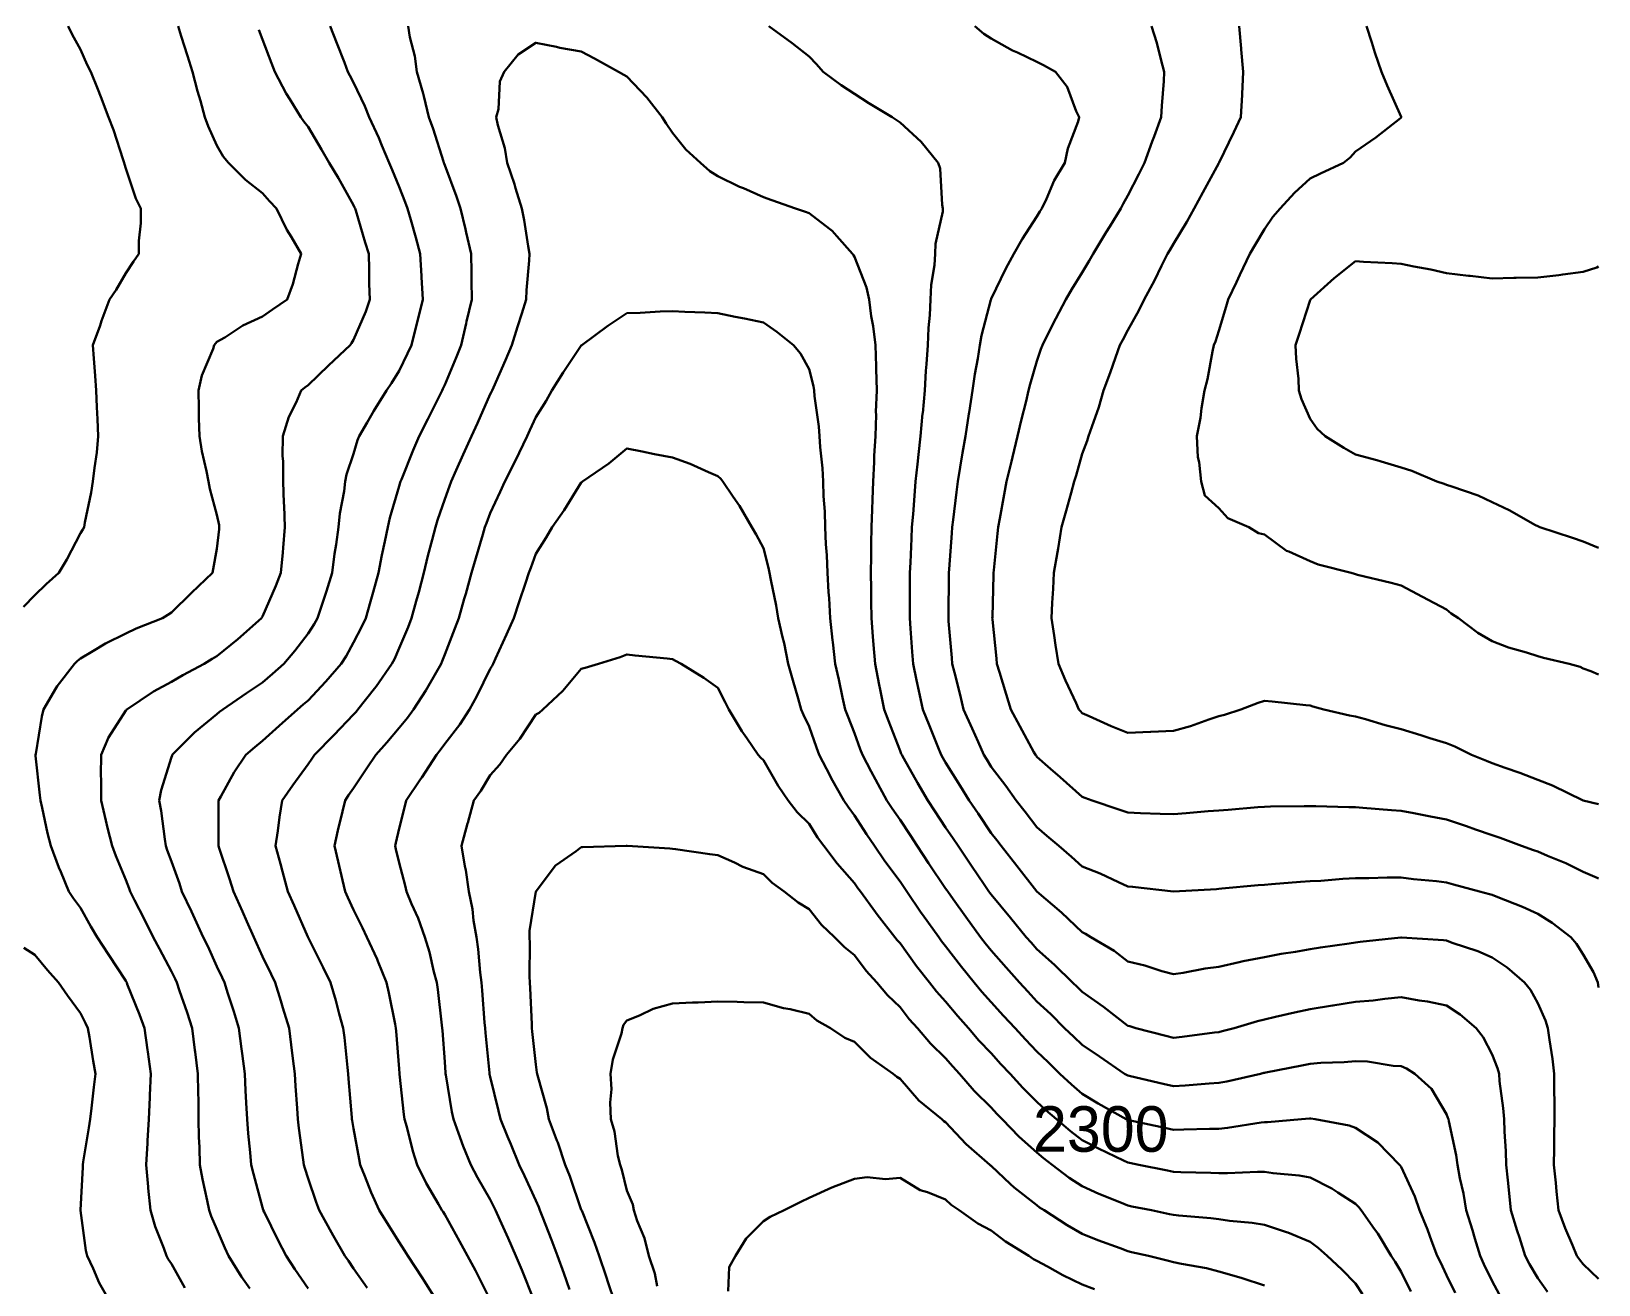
# Model space of a CAD drawing. Header units: inches. Extents: x 29277 to 43569, y 11651 to 22756.
# Drawn here: x 40128 to 43569, y 16287 to 19039 of the extents above; entities that cross this region are included whole.
import ezdxf

# ---------------------------------------------------------------- set-up
doc = ezdxf.new("R2010")
doc.units = ezdxf.units.IN
doc.header["$MEASUREMENT"] = 0
doc.layers.add('test_100m', color=124, linetype='Continuous', lineweight=30, true_color=0x00b06f)
doc.layers.add('test_20m', color=244, linetype='Continuous', lineweight=30, true_color=0xa80019)

msp = doc.modelspace()

# ---------------------------------------------------------------- linework, layer by layer
at = {"layer": 'test_100m'}
for points, elevation in [([(40607.1, 16278), (40589.3, 16304), (40560.5, 16349.9), (40552.5, 16367.1), (40535.2, 16408.5), (40522.6, 16437.2), (40517.9, 16449.9), (40513.8, 16471.3), (40503.4, 16518.1), (40497.9, 16549.9), (40496.9, 16588.3), (40495.6, 16610.2), (40494.6, 16649.9), (40494.3, 16690.9), (40493.8, 16708.4), (40493.5, 16749.9), (40487.2, 16797.9), (40486.8, 16801.4), (40480.5, 16849.9), (40469.5, 16884.2), (40453.1, 16932), (40447.2, 16949.9), (40443.4, 16958.1), (40435.2, 16974.5), (40409.3, 17024), (40395.2, 17049.9), (40375.2, 17089.8), (40354.4, 17130.8), (40344.7, 17149.9), (40342.2, 17156.8), (40335.2, 17175.4), (40313.4, 17228), (40304.9, 17249.9), (40295.2, 17289.9), (40291.4, 17306.1), (40280.7, 17349.9), (40280.9, 17395.6), (40280.3, 17404.8), (40280.6, 17449.9), (40297, 17488.2), (40335.2, 17547.5), (40336.2, 17548.9), (40337.2, 17549.9), (40395.7, 17589.4), (40435.2, 17610.2), (40459.9, 17625.3), (40506.9, 17649.9), (40524.7, 17660.5), (40535.2, 17666.4), (40581, 17704.1), (40633, 17749.9), (40633.9, 17751.3), (40635.2, 17753.7), (40664.2, 17820.9), (40675.8, 17849.9), (40679.7, 17894.3), (40680.4, 17904.8), (40684.5, 17949.9), (40682.7, 17997.4), (40682.2, 18003), (40680.2, 18049.9), (40680.4, 18095.1), (40679.4, 18105.8), (40679.7, 18149.9), (40692.7, 18192.4), (40709.2, 18223.9), (40720.4, 18249.9), (40728.1, 18257), (40735.2, 18262.1), (40780.4, 18304.8), (40827.5, 18349.9), (40830.9, 18354.2), (40835.2, 18361.1), (40861.9, 18423.3), (40871.1, 18449.9), (40869.7, 18484.4), (40869.6, 18515.6), (40868.3, 18549.9), (40860.7, 18575.4), (40839.9, 18645.2), (40838.5, 18649.9), (40837.5, 18652.2), (40835.2, 18657.3), (40801.7, 18716.4), (40781.7, 18749.9), (40764.6, 18779.3), (40735.2, 18829.2), (40725.9, 18840.6), (40719.4, 18849.9), (40695.4, 18889.8), (40687.5, 18902.2), (40662.5, 18949.9), (40654.6, 18969.2), (40635.2, 19021), (40627, 19041.7)], 2400), ([(42587.2, 19049.9), (42599.2, 19013.8), (42607.4, 18977.7), (42615.3, 18949.9), (42614.3, 18929), (42609.7, 18875.4), (42608.6, 18849.9), (42592.9, 18807.5), (42588.6, 18796.5), (42572.1, 18749.9), (42559.7, 18725.4), (42535.2, 18678.5), (42525.1, 18660.1), (42519.8, 18649.9), (42495.5, 18610.2), (42487.7, 18597.4), (42458.8, 18549.9), (42450.4, 18534.7), (42435.2, 18509.3), (42412.5, 18472.6), (42399, 18449.9), (42376.9, 18408.2), (42360.3, 18374.9), (42347.5, 18349.9), (42344.4, 18340.8), (42335.2, 18314.2), (42320.9, 18264.3), (42317.3, 18249.9), (42311.7, 18226.3), (42301, 18184.2), (42293, 18149.9), (42281.7, 18103.4), (42279.5, 18094.1), (42268.8, 18049.9), (42263.5, 18021.6), (42254.2, 17968.9), (42250.8, 17949.9), (42249.2, 17935.9), (42240.7, 17855.4), (42240.1, 17849.9), (42240, 17845.1), (42237.7, 17752.3), (42237.6, 17749.9), (42237.9, 17747.3), (42246.8, 17661.4), (42247.9, 17649.9), (42253.4, 17631.7), (42268.4, 17583), (42278.1, 17549.9), (42298.3, 17513), (42329, 17456.1), (42332.4, 17449.9), (42333.6, 17448.3), (42335.2, 17446), (42365.7, 17419.4), (42386.6, 17401.3), (42435.2, 17357.6), (42441, 17355.6), (42457.2, 17349.9), (42515.7, 17330.3), (42535.2, 17323.1), (42563.3, 17321.9), (42606.2, 17320.8), (42635.2, 17319.5), (42663.5, 17321.6), (42711.4, 17326.1), (42735.2, 17327.9), (42755.6, 17329.5), (42820.3, 17335), (42835.2, 17336.2), (42848.6, 17336.5), (42922.3, 17337), (42935.2, 17337.3), (42947.9, 17337.2), (43020.3, 17335), (43035.2, 17334.9), (43051.2, 17333.9), (43113.8, 17328.5), (43135.2, 17327.2), (43163.1, 17322), (43199.9, 17314.6), (43235.2, 17308.2), (43278.5, 17293.1), (43298.8, 17286.3), (43335.2, 17273.9), (43352.9, 17267.6), (43399.9, 17249.9), (43426.3, 17241), (43435.2, 17237.8), (43456.8, 17228.3), (43497.1, 17211.8), (43535.2, 17193.2), (43565.7, 17180.3), (43569, 17178.4)], 2400), ([(41230, 16255.1), (41204.3, 16318.9), (41191.6, 16349.9), (41174.4, 16389), (41156.3, 16428.9), (41146.8, 16449.9), (41143.2, 16457.8), (41135.2, 16473.8), (41107.4, 16522.1), (41092.5, 16549.9), (41075.9, 16590.5), (41065.9, 16619.2), (41054.4, 16649.9), (41051.1, 16665.8), (41037.5, 16747.6), (41037.1, 16749.9), (41036.9, 16751.6), (41035.2, 16776.1), (41030.2, 16844.8), (41029.8, 16849.9), (41028.9, 16856.2), (41020, 16934.7), (41017.8, 16949.9), (41011.3, 16973.8), (41001.9, 17016.5), (40991.6, 17049.9), (40976.7, 17091.4), (40962.6, 17122.5), (40951.3, 17149.9), (40948.1, 17162.8), (40935.2, 17213.2), (40928, 17242.7), (40926.3, 17249.9), (40928, 17257.1), (40935.2, 17288), (40947.5, 17337.6), (40950.4, 17349.9), (40982.1, 17396.8), (40984.7, 17400.5), (41016.9, 17449.9), (41025.1, 17460), (41035.2, 17474), (41068.2, 17517), (41089.4, 17549.9), (41106, 17579.2), (41135.2, 17639.1), (41139.5, 17645.7), (41141.7, 17649.9), (41147, 17661.7), (41171.2, 17713.9), (41186.8, 17749.9), (41199.1, 17786), (41212.7, 17827.3), (41220.2, 17849.9), (41224.3, 17860.9), (41235.2, 17891.2), (41258.3, 17926.9), (41270.9, 17949.9), (41297.7, 17987.4), (41335.2, 18048.3), (41336.3, 18048.8), (41337.7, 18049.9), (41395.6, 18089.5), (41435.2, 18122.9), (41468.7, 18116.4), (41495.7, 18110.3), (41535.2, 18103.2), (41574.4, 18089.1), (41614.3, 18070.9), (41635.2, 18062.2), (41641.4, 18056.1), (41646.3, 18049.9), (41668.9, 18016.3), (41682.3, 17996.9), (41709.7, 17949.9), (41719.1, 17933.7), (41735.2, 17904), (41746.4, 17861), (41748.3, 17849.9), (41751.1, 17834), (41763.4, 17778), (41767.8, 17749.9), (41777, 17708.1), (41780.3, 17695), (41789.5, 17649.9), (41799.6, 17614.3), (41811.5, 17573.6), (41818.3, 17549.9), (41823.2, 17537.8), (41835.2, 17512.4), (41851.3, 17466), (41857.5, 17449.9), (41881.4, 17403.8), (41883.9, 17398.6), (41911.5, 17349.9), (41920.9, 17335.6), (41935.2, 17317), (41961.3, 17276), (41979.2, 17249.9), (42002, 17216.6), (42035.2, 17171.7), (42043.9, 17158.6), (42049.8, 17149.9), (42081.7, 17103.4), (42084.6, 17099.2), (42119.9, 17049.9), (42126.3, 17041), (42135.2, 17029.9), (42169.9, 16984.6), (42197.8, 16949.9), (42214.8, 16929.5), (42235.2, 16906.8), (42262.5, 16877.2), (42287.7, 16849.9), (42310.3, 16824.9), (42335.2, 16798.5), (42360.1, 16774.8), (42386.2, 16749.9), (42411.6, 16726.3), (42435.2, 16705.9), (42470, 16684.7), (42531.9, 16649.9), (42534.1, 16648.7), (42535.2, 16648.1), (42537.5, 16647.7), (42616.1, 16630.8), (42635.2, 16626.8), (42658.1, 16627), (42714.2, 16628.9), (42735.2, 16629.1), (42754.2, 16630.9), (42827.9, 16642.6), (42835.2, 16643.4), (42841.8, 16643.4), (42916.4, 16649.9), (42933.8, 16651.4), (42935.2, 16651.6), (42936.8, 16651.5), (42946.2, 16649.9), (43021.4, 16636.1), (43035.2, 16631.3), (43084, 16598.7), (43131.7, 16549.9), (43133.4, 16548.1), (43135.2, 16545.4), (43165.7, 16480.3), (43175.8, 16449.9), (43193.3, 16408), (43202.1, 16383), (43214.7, 16349.9), (43221.5, 16336.2), (43235.2, 16307.7), (43253.6, 16268.3)], 2300)]:
    msp.add_lwpolyline(points, dxfattribs=dict(at, elevation=elevation))
at = {"layer": 'test_20m'}
for points, elevation in [([(40110.1, 17775.1), (40135.2, 17800.3), (40160.1, 17825.1), (40188.1, 17849.9), (40205.8, 17879.3), (40235.2, 17936.5), (40240.6, 17944.6), (40243.7, 17949.9), (40245.4, 17960), (40259.1, 18026), (40262.6, 18049.9), (40266, 18080.6), (40271.1, 18114), (40274.6, 18149.9), (40272.7, 18187.3), (40271.6, 18213.6), (40269.7, 18249.9), (40267.8, 18282.4), (40264.6, 18320.5), (40262.8, 18349.9), (40278.4, 18393.1), (40282, 18403.2), (40299.5, 18449.9), (40314.1, 18471.1), (40335.2, 18507.4), (40351.6, 18533.5), (40363.3, 18549.9), (40363.8, 18578.5), (40367.7, 18617.5), (40368.2, 18649.9), (40357.2, 18671.9), (40335.2, 18737.5), (40332.1, 18746.8), (40331.1, 18749.9), (40328.9, 18756.3), (40307.7, 18822.3), (40296.8, 18849.9), (40280.4, 18895.1), (40273.4, 18911.8), (40258.3, 18949.9), (40250.5, 18965.2), (40235.2, 18998.8), (40217.2, 19031.8), (40208.3, 19049.9)], 2440), ([(40464.7, 16279.3), (40435.2, 16332.3), (40428.2, 16342.9), (40424.3, 16349.9), (40418.5, 16366.6), (40399.7, 16414.4), (40388.9, 16449.9), (40384.1, 16498.8), (40384.1, 16501.1), (40379.8, 16549.9), (40382.5, 16597.2), (40383, 16602.1), (40385.5, 16649.9), (40387.7, 16697.5), (40387.8, 16702.5), (40389.9, 16749.9), (40383.3, 16798), (40382.8, 16802.4), (40376.4, 16849.9), (40365.1, 16879.8), (40338.3, 16946.8), (40337.1, 16949.9), (40336.5, 16951.1), (40335.2, 16953.4), (40296.8, 17011.4), (40271.9, 17049.9), (40258.4, 17073), (40235.2, 17113.9), (40220.1, 17134.7), (40210.3, 17149.9), (40192.3, 17192.8), (40187.9, 17202.6), (40170.2, 17249.9), (40163.2, 17277.8), (40151.2, 17333.9), (40147.4, 17349.9), (40146.5, 17361.1), (40137, 17448.1), (40136.9, 17449.9), (40137.3, 17452), (40150.6, 17534.5), (40154.5, 17549.9), (40182.2, 17596.8), (40184.3, 17600.8), (40222.4, 17649.9), (40228.9, 17656.3), (40235.2, 17661.5), (40262.8, 17677.4), (40290.7, 17694.4), (40335.2, 17716.6), (40357.8, 17727.4), (40415.6, 17749.9), (40427.5, 17757.6), (40435.2, 17762.8), (40479.2, 17806), (40525.3, 17849.9), (40527.2, 17857.9), (40535.2, 17902.3), (40539.9, 17945.3), (40540.3, 17949.9), (40539.7, 17954.3), (40535.2, 17977.4), (40519.7, 18034.3), (40516.8, 18049.9), (40512.5, 18072.6), (40502.3, 18116.9), (40496.7, 18149.9), (40495.7, 18189.5), (40495.6, 18210.3), (40494.5, 18249.9), (40502.3, 18282.9), (40526.5, 18341.2), (40529.3, 18349.9), (40531.7, 18353.4), (40535.2, 18356.7), (40552.2, 18366.8), (40592.2, 18392.9), (40635.2, 18412.9), (40656.9, 18428.2), (40689.5, 18449.9), (40701.7, 18483.4), (40713.3, 18528), (40720.2, 18549.9), (40698.6, 18586.5), (40688.3, 18602.9), (40665.9, 18649.9), (40650.9, 18665.6), (40635.2, 18683.7), (40598.2, 18712.9), (40560.3, 18749.9), (40549, 18763.6), (40535.2, 18788.2), (40516, 18830.7), (40508.9, 18849.9), (40498.9, 18886.3), (40492.5, 18907.1), (40481.6, 18949.9), (40470.3, 18984.9), (40456.9, 19028.3), (40450, 19049.9)], 2420), ([(40607.1, 16278), (40589.3, 16304), (40560.5, 16349.9), (40552.5, 16367.1), (40535.2, 16408.5), (40522.6, 16437.2), (40517.9, 16449.9), (40513.8, 16471.3), (40503.4, 16518.1), (40497.9, 16549.9), (40496.9, 16588.3), (40495.6, 16610.2), (40494.6, 16649.9), (40494.3, 16690.9), (40493.8, 16708.4), (40493.5, 16749.9), (40487.2, 16797.9), (40486.8, 16801.4), (40480.5, 16849.9), (40469.5, 16884.2), (40453.1, 16932), (40447.2, 16949.9), (40443.4, 16958.1), (40435.2, 16974.5), (40409.3, 17024), (40395.2, 17049.9), (40375.2, 17089.8), (40354.4, 17130.8), (40344.7, 17149.9), (40342.2, 17156.8), (40335.2, 17175.4), (40313.4, 17228), (40304.9, 17249.9), (40295.2, 17289.9), (40291.4, 17306.1), (40280.7, 17349.9), (40280.9, 17395.6), (40280.3, 17404.8), (40280.6, 17449.9), (40297, 17488.2), (40335.2, 17547.5), (40336.2, 17548.9), (40337.2, 17549.9), (40395.7, 17589.4), (40435.2, 17610.2), (40459.9, 17625.3), (40506.9, 17649.9), (40524.7, 17660.5), (40535.2, 17666.4), (40581, 17704.1), (40633, 17749.9), (40633.9, 17751.3), (40635.2, 17753.7), (40664.2, 17820.9), (40675.8, 17849.9), (40679.7, 17894.3), (40680.4, 17904.8), (40684.5, 17949.9), (40682.7, 17997.4), (40682.2, 18003), (40680.2, 18049.9), (40680.4, 18095.1), (40679.4, 18105.8), (40679.7, 18149.9), (40692.7, 18192.4), (40709.2, 18223.9), (40720.4, 18249.9), (40728.1, 18257), (40735.2, 18262.1), (40780.4, 18304.8), (40827.5, 18349.9), (40830.9, 18354.2), (40835.2, 18361.1), (40861.9, 18423.3), (40871.1, 18449.9), (40869.7, 18484.4), (40869.6, 18515.6), (40868.3, 18549.9), (40860.7, 18575.4), (40839.9, 18645.2), (40838.5, 18649.9), (40837.5, 18652.2), (40835.2, 18657.3), (40801.7, 18716.4), (40781.7, 18749.9), (40764.6, 18779.3), (40735.2, 18829.2), (40725.9, 18840.6), (40719.4, 18849.9), (40695.4, 18889.8), (40687.5, 18902.2), (40662.5, 18949.9), (40654.6, 18969.2), (40635.2, 19021), (40627, 19041.7)], 2400), ([(40735.2, 16278), (40706.3, 16320.9), (40687, 16349.9), (40669.3, 16383.9), (40638.7, 16446.5), (40637, 16449.9), (40636.6, 16451.2), (40635.2, 16455.9), (40615.1, 16529.8), (40610.3, 16549.9), (40608, 16577.1), (40603.7, 16618.4), (40601.2, 16649.9), (40599.6, 16685.5), (40598.1, 16712.8), (40596.6, 16749.9), (40590.6, 16794.5), (40589.4, 16804.1), (40583.3, 16849.9), (40572, 16886.7), (40559.2, 16926), (40551.6, 16949.9), (40546.5, 16961.2), (40535.2, 16984.9), (40514.9, 17029.6), (40505, 17049.9), (40483.1, 17097.8), (40479.1, 17106), (40458.4, 17149.9), (40452.6, 17167.3), (40435.2, 17215.8), (40426.2, 17240.8), (40422.8, 17249.9), (40420.4, 17264.8), (40412.7, 17327.3), (40408.6, 17349.9), (40412.6, 17372.6), (40435.2, 17444.8), (40436.5, 17448.7), (40437.1, 17449.9), (40485.9, 17499.3), (40535.2, 17539.5), (40540.8, 17544.3), (40548, 17549.9), (40600, 17585.2), (40635.2, 17609), (40657.4, 17627.7), (40681.9, 17649.9), (40706.5, 17678.6), (40735.2, 17716.4), (40748.4, 17736.7), (40756, 17749.9), (40765.9, 17780.6), (40775.5, 17809.6), (40788.2, 17849.9), (40793.5, 17891.6), (40797, 17911.6), (40802.3, 17949.9), (40805.2, 17980), (40814.2, 18028.8), (40816.5, 18049.9), (40819.7, 18065.5), (40835.2, 18111.2), (40844.1, 18141), (40847.8, 18149.9), (40865.1, 18179.7), (40879.6, 18205.5), (40907.3, 18249.9), (40918.7, 18266.4), (40935.2, 18292.9), (40953.9, 18331.3), (40962.3, 18349.9), (40971.1, 18385.8), (40976.8, 18408.3), (40986.9, 18449.9), (40984.1, 18498.8), (40984, 18501.2), (40981.2, 18549.9), (40971.6, 18586.2), (40960.6, 18624.6), (40953.6, 18649.9), (40948.7, 18663.4), (40935.2, 18697.1), (40920, 18734.7), (40913.3, 18749.9), (40897.2, 18788), (40890.3, 18805), (40869.7, 18849.9), (40860, 18874.7), (40835.2, 18926.4), (40827.2, 18941.8), (40822.9, 18949.9), (40815, 18970.1), (40798.5, 19013.1), (40783.9, 19049.9)], 2380), ([(40865.2, 16279.9), (40835.2, 16321.8), (40823.9, 16338.6), (40816.1, 16349.9), (40790.4, 16394.8), (40786.6, 16401.3), (40759.3, 16449.9), (40752.9, 16467.6), (40735.2, 16520), (40728, 16542.7), (40725.9, 16549.9), (40724.6, 16560.5), (40715.2, 16629.9), (40712.8, 16649.9), (40711.3, 16673.9), (40708, 16722.7), (40706.3, 16749.9), (40702, 16783.2), (40698.4, 16813), (40693.5, 16849.9), (40680.1, 16894.7), (40675.1, 16910), (40662.7, 16949.9), (40653.9, 16968.6), (40635.2, 17007.3), (40622.1, 17036.8), (40616, 17049.9), (40600.9, 17084.3), (40591.5, 17106.2), (40571.4, 17149.9), (40563, 17177.7), (40540, 17245.1), (40538.5, 17249.9), (40538.7, 17253.3), (40538.5, 17346.6), (40538.7, 17349.9), (40543.5, 17358.2), (40573, 17412.2), (40598.3, 17449.9), (40618.1, 17467), (40635.2, 17480.5), (40671.8, 17513.4), (40712.4, 17549.9), (40724.8, 17560.3), (40735.2, 17569.7), (40774.4, 17610.8), (40808.1, 17649.9), (40818.6, 17666.6), (40835.2, 17696.4), (40853.5, 17731.6), (40861.9, 17749.9), (40872.3, 17786.9), (40878, 17807.1), (40889.8, 17849.9), (40897, 17888.2), (40903.9, 17918.6), (40910.2, 17949.9), (40914.7, 17970.4), (40935.2, 18039.8), (40937.5, 18047.7), (40938.2, 18049.9), (40940.3, 18054.9), (40966, 18119.1), (40979.5, 18149.9), (40998.2, 18186.9), (41023.8, 18238.5), (41029.5, 18249.9), (41031.4, 18253.8), (41035.2, 18262.6), (41060.9, 18324.2), (41071.2, 18349.9), (41082.3, 18397), (41083.4, 18401.7), (41095, 18449.9), (41094.2, 18490.9), (41094.4, 18509.1), (41093.5, 18549.9), (41082.6, 18597.3), (41080.7, 18604.4), (41069.6, 18649.9), (41061.1, 18675.8), (41035.2, 18744.8), (41033.9, 18748.6), (41033.4, 18749.9), (41032.5, 18752.7), (41010, 18824.6), (41000.6, 18849.9), (40989.1, 18896.1), (40987.9, 18902.5), (40973.8, 18949.9), (40969.7, 18984.3), (40958.9, 19026.3), (40955.2, 19049.9)], 2360), ([(41747.1, 19049.9), (41798.1, 19012.8), (41835.2, 18983.7), (41851.9, 18966.6), (41866.1, 18949.9), (41905.7, 18920.4), (41935.2, 18901.5), (41966.4, 18881), (42017.8, 18849.9), (42028.6, 18843.3), (42035.2, 18838.7), (42081.1, 18795.8), (42119.1, 18749.9), (42122.8, 18737.5), (42127.4, 18657.7), (42129, 18649.9), (42128.7, 18643.3), (42112.9, 18572.2), (42112.1, 18549.9), (42110.9, 18525.6), (42103.2, 18481.9), (42102.1, 18449.9), (42100.6, 18415.3), (42097.5, 18387.6), (42096.1, 18349.9), (42093.5, 18308.2), (42092, 18293.1), (42089.5, 18249.9), (42084.8, 18200.3), (42084.7, 18199.4), (42080.3, 18149.9), (42075.5, 18109.6), (42073.6, 18088.3), (42069.3, 18049.9), (42066.5, 18018.6), (42063.8, 17978.4), (42061.3, 17949.9), (42060, 17925.1), (42057.9, 17872.6), (42056.8, 17849.9), (42056.6, 17828.5), (42056.5, 17771.2), (42056.4, 17749.9), (42058.1, 17727.1), (42061.7, 17676.3), (42063.6, 17649.9), (42071.4, 17613.7), (42076.2, 17590.9), (42085.2, 17549.9), (42099.4, 17514), (42118.9, 17466.3), (42125.5, 17449.9), (42129, 17443.7), (42135.2, 17433), (42167.3, 17382), (42187, 17349.9), (42206.6, 17321.2), (42235.2, 17277.9), (42247.6, 17262.3), (42257.1, 17249.9), (42291.7, 17206.4), (42335.1, 17150), (42335.2, 17149.9), (42335.5, 17149.7), (42389.3, 17103.9), (42435.2, 17060.7), (42442.4, 17057.1), (42453.9, 17049.9), (42504.9, 17019.5), (42535.2, 16996), (42572.4, 16987.1), (42609.8, 16975.3), (42635.2, 16968.4), (42657, 16971.6), (42704.7, 16980.5), (42735.2, 16984.6), (42779.8, 16994.4), (42788.4, 16996.7), (42835.2, 17006), (42872, 17013.1), (42903, 17017.6), (42935.2, 17023.4), (42958, 17027.2), (43021.3, 17036), (43035.2, 17038.2), (43045.7, 17039.5), (43134.3, 17049), (43135.2, 17049.1), (43136.1, 17049), (43228.2, 17042.8), (43235.2, 17042.2), (43247.7, 17037.5), (43304, 17018.6), (43335.2, 17004.9), (43368.3, 16983), (43406.2, 16949.9), (43419.1, 16933.8), (43435.2, 16904.5), (43452.2, 16866.8), (43457.7, 16849.9), (43460.8, 16824.3), (43468, 16782.6), (43471.5, 16749.9), (43471.4, 16713.7), (43472, 16686.7), (43471.9, 16649.9), (43471.4, 16613.8), (43471.2, 16585.8), (43470.7, 16549.9), (43474.7, 16510.5), (43476.4, 16491.1), (43480.7, 16449.9), (43495.8, 16410.4), (43511.6, 16373.5), (43521.3, 16349.9), (43527.1, 16341.8), (43535.2, 16331.8), (43569, 16299.4)], 2360), ([(42199.1, 19049.9), (42218.7, 19033.3), (42235.2, 19023.1), (42282.3, 18997), (42292.7, 18992.4), (42335.2, 18972), (42350.1, 18964.8), (42376.4, 18949.9), (42402.2, 18916.9), (42421.9, 18863.2), (42428.4, 18849.9), (42425.8, 18840.5), (42403.6, 18781.5), (42397.1, 18749.9), (42373.8, 18711.4), (42356.6, 18671.3), (42346.3, 18649.9), (42341.9, 18643.3), (42335.2, 18632.4), (42302.9, 18582.2), (42285.1, 18549.9), (42267.2, 18518), (42235.2, 18451), (42234.9, 18450.2), (42234.8, 18449.9), (42234.7, 18449.4), (42214, 18371.1), (42210.2, 18349.9), (42205.7, 18320.4), (42199.4, 18285.7), (42194.4, 18249.9), (42186.7, 18201.4), (42186.3, 18198.9), (42178.8, 18149.9), (42172.2, 18112.9), (42167.3, 18081.9), (42161.7, 18049.9), (42158.7, 18026.5), (42151.6, 17966.2), (42149.5, 17949.9), (42148.5, 17936.7), (42143, 17857.6), (42142.4, 17849.9), (42142.3, 17842.9), (42141.2, 17755.9), (42141.1, 17749.9), (42141.7, 17743.5), (42148.6, 17663.2), (42149.7, 17649.9), (42154.5, 17630.7), (42166.8, 17581.5), (42174.6, 17549.9), (42193.4, 17508), (42206.3, 17478.8), (42219.2, 17449.9), (42225.4, 17440), (42235.2, 17424), (42267, 17381.7), (42290, 17349.9), (42310, 17324.7), (42335.2, 17291.2), (42357.7, 17272.4), (42383.5, 17249.9), (42411.6, 17226.3), (42435.2, 17205), (42474.5, 17189.1), (42515, 17170.1), (42535.2, 17161.1), (42545.6, 17160.2), (42635.3, 17150), (42729.7, 17155.4), (42735.2, 17155.8), (42741.6, 17156.3), (42821.5, 17163.6), (42835.2, 17164.7), (42851, 17165.7), (42914, 17171.2), (42935.2, 17172.5), (42959, 17173.7), (43007.6, 17177.5), (43035.2, 17178.9), (43064.3, 17179), (43104.6, 17180.5), (43135.2, 17180.6), (43162.5, 17177.2), (43212.7, 17172.4), (43235.2, 17169.7), (43250.6, 17165.3), (43307.7, 17149.9), (43329.5, 17144.2), (43335.2, 17142.5), (43347.9, 17137.2), (43401.7, 17116.3), (43435.2, 17100.8), (43466.8, 17081.4), (43507.8, 17049.9), (43520.6, 17035.3), (43535.2, 17011.5), (43557.8, 16972.5), (43566.9, 16949.9), (43569, 16939.1)], 2380), ([(42587.2, 19049.9), (42599.2, 19013.8), (42607.4, 18977.7), (42615.3, 18949.9), (42614.3, 18929), (42609.7, 18875.4), (42608.6, 18849.9), (42592.9, 18807.5), (42588.6, 18796.5), (42572.1, 18749.9), (42559.7, 18725.4), (42535.2, 18678.5), (42525.1, 18660.1), (42519.8, 18649.9), (42495.5, 18610.2), (42487.7, 18597.4), (42458.8, 18549.9), (42450.4, 18534.7), (42435.2, 18509.3), (42412.5, 18472.6), (42399, 18449.9), (42376.9, 18408.2), (42360.3, 18374.9), (42347.5, 18349.9), (42344.4, 18340.8), (42335.2, 18314.2), (42320.9, 18264.3), (42317.3, 18249.9), (42311.7, 18226.3), (42301, 18184.2), (42293, 18149.9), (42281.7, 18103.4), (42279.5, 18094.1), (42268.8, 18049.9), (42263.5, 18021.6), (42254.2, 17968.9), (42250.8, 17949.9), (42249.2, 17935.9), (42240.7, 17855.4), (42240.1, 17849.9), (42240, 17845.1), (42237.7, 17752.3), (42237.6, 17749.9), (42237.9, 17747.3), (42246.8, 17661.4), (42247.9, 17649.9), (42253.4, 17631.7), (42268.4, 17583), (42278.1, 17549.9), (42298.3, 17513), (42329, 17456.1), (42332.4, 17449.9), (42333.6, 17448.3), (42335.2, 17446), (42365.7, 17419.4), (42386.6, 17401.3), (42435.2, 17357.6), (42441, 17355.6), (42457.2, 17349.9), (42515.7, 17330.3), (42535.2, 17323.1), (42563.3, 17321.9), (42606.2, 17320.8), (42635.2, 17319.5), (42663.5, 17321.6), (42711.4, 17326.1), (42735.2, 17327.9), (42755.6, 17329.5), (42820.3, 17335), (42835.2, 17336.2), (42848.6, 17336.5), (42922.3, 17337), (42935.2, 17337.3), (42947.9, 17337.2), (43020.3, 17335), (43035.2, 17334.9), (43051.2, 17333.9), (43113.8, 17328.5), (43135.2, 17327.2), (43163.1, 17322), (43199.9, 17314.6), (43235.2, 17308.2), (43278.5, 17293.1), (43298.8, 17286.3), (43335.2, 17273.9), (43352.9, 17267.6), (43399.9, 17249.9), (43426.3, 17241), (43435.2, 17237.8), (43456.8, 17228.3), (43497.1, 17211.8), (43535.2, 17193.2), (43565.7, 17180.3), (43569, 17178.4)], 2400), ([(42779.5, 19049.9), (42783.9, 19001.2), (42784.1, 18998.8), (42788.4, 18949.9), (42786.1, 18900.7), (42786, 18899.1), (42783.5, 18849.9), (42767.7, 18817.4), (42735.8, 18750.5), (42735.5, 18749.9), (42735.2, 18749.4), (42700.2, 18684.9), (42681.1, 18649.9), (42664.5, 18620.6), (42635.2, 18572.4), (42627.1, 18558), (42622.2, 18549.9), (42609.3, 18523.9), (42593.7, 18491.4), (42571.1, 18449.9), (42559.6, 18425.5), (42535.2, 18382.7), (42524.1, 18361.1), (42517.8, 18349.9), (42508.1, 18322.8), (42496.6, 18288.6), (42481.9, 18249.9), (42471.3, 18213.8), (42455.8, 18170.5), (42449.1, 18149.9), (42446, 18139.2), (42435.2, 18110.9), (42421.7, 18063.5), (42417.4, 18049.9), (42410.7, 18025.4), (42399.5, 17985.6), (42389.9, 17949.9), (42381.9, 17903.3), (42380.6, 17895.3), (42373, 17849.9), (42370.9, 17814.3), (42369.3, 17784), (42367.3, 17749.9), (42373.2, 17711.9), (42376.1, 17690.7), (42382.7, 17649.9), (42398.6, 17613.3), (42421.6, 17563.5), (42427.8, 17549.9), (42431.2, 17545.8), (42435.2, 17541.2), (42450.6, 17534.6), (42498.5, 17513.2), (42535.2, 17498), (42585, 17500.2), (42585.5, 17500.2), (42635.2, 17502.5), (42672.5, 17512.7), (42712.8, 17527.5), (42735.2, 17534.6), (42747.4, 17537.8), (42783.1, 17549.9), (42821.1, 17564), (42835.2, 17568.3), (42852.3, 17566.9), (42926.3, 17558.8), (42935.2, 17558), (42941.7, 17556.3), (42965.4, 17549.9), (43021.9, 17536.6), (43035.2, 17534.3), (43056.7, 17528.5), (43100.2, 17514.9), (43135.2, 17506.4), (43178.3, 17492.9), (43198.2, 17486.9), (43235.2, 17475.5), (43253.4, 17468.1), (43290.1, 17449.9), (43322.5, 17437.2), (43335.2, 17432), (43363.4, 17421.7), (43396, 17410.7), (43435.2, 17395.2), (43468, 17382.6), (43535.3, 17349.9), (43569, 17341.5)], 2420), ([(43059.5, 19049.9), (43071, 19014.2), (43077.4, 18992.1), (43092.2, 18949.9), (43104.9, 18919.6), (43135.2, 18850.9), (43135.5, 18849.9), (43135.4, 18849.7), (43135.2, 18849.5), (43133.6, 18848.2), (43079.6, 18805.5), (43035.2, 18774.7), (43023.3, 18761.9), (43008.7, 18749.9), (42958.5, 18726.6), (42935.2, 18715.6), (42900.8, 18684.3), (42869.7, 18649.9), (42853.9, 18631.2), (42835.2, 18604), (42815, 18570.2), (42803, 18549.9), (42781, 18504.2), (42773.7, 18488.3), (42755.7, 18449.9), (42751, 18434.2), (42735.2, 18381.3), (42727.5, 18357.7), (42724.3, 18349.9), (42720.9, 18335.6), (42710.4, 18274.8), (42703.5, 18249.9), (42696.9, 18211.5), (42695, 18190.2), (42686.4, 18149.9), (42689, 18103.7), (42692.2, 18093), (42696, 18049.9), (42704.5, 18019.2), (42735.2, 17991.9), (42754.9, 17969.6), (42801.2, 17949.9), (42821.9, 17936.6), (42835.2, 17933.7), (42883.5, 17898.2), (42888.5, 17896.6), (42935.2, 17875.5), (42953.2, 17867.9), (43025.5, 17849.9), (43032.8, 17847.4), (43035.2, 17846.5), (43039.8, 17845.3), (43113.1, 17827.8), (43135.2, 17822), (43182.4, 17797.1), (43194.4, 17790.7), (43235.2, 17769.2), (43245.4, 17760.1), (43261.5, 17749.9), (43303.5, 17718.2), (43335.2, 17699.4), (43371, 17685.7), (43410.3, 17674.8), (43435.2, 17666.6), (43448.1, 17662.8), (43504.3, 17649.9), (43528.2, 17642.9), (43535.2, 17639.6), (43551.6, 17633.5), (43569, 17626.4)], 2440), ([(41018.4, 16249.9), (40990.2, 16294.9), (40986.4, 16301.1), (40954.3, 16349.9), (40946.9, 16361.6), (40935.2, 16380.1), (40908.2, 16422.9), (40891.4, 16449.9), (40874.1, 16488.7), (40860.1, 16525), (40849.9, 16549.9), (40847.2, 16561.9), (40835.2, 16629.3), (40832.1, 16646.8), (40831.6, 16649.9), (40831.3, 16653.9), (40824.3, 16738.9), (40823.4, 16749.9), (40821.9, 16763.3), (40814.9, 16829.6), (40812.5, 16849.9), (40803.7, 16881.5), (40795.9, 16910.6), (40784.5, 16949.9), (40768.4, 16983.1), (40735.2, 17049.2), (40734.7, 17050.5), (40704.5, 17119.2), (40690.8, 17149.9), (40679.3, 17193.9), (40674.4, 17210.8), (40663.7, 17249.9), (40668.9, 17283.5), (40672.3, 17312.8), (40678.6, 17349.9), (40701.5, 17383.6), (40735.2, 17429.5), (40743.6, 17441.5), (40749.4, 17449.9), (40792.1, 17493.1), (40835.2, 17538.9), (40840.5, 17544.7), (40844.8, 17549.9), (40880.8, 17595.4), (40884.7, 17600.4), (40919.5, 17649.9), (40924.8, 17660.4), (40935.2, 17684.5), (40955, 17730.1), (40962.7, 17749.9), (40972.7, 17787.4), (40978.1, 17807.1), (40989.4, 17849.9), (40998.3, 17886.8), (41007.8, 17922.5), (41014.7, 17949.9), (41019.5, 17965.6), (41035.2, 18011.1), (41045.5, 18039.7), (41049.3, 18049.9), (41060.7, 18075.4), (41075.9, 18109.2), (41094, 18149.9), (41107.1, 18178), (41135.2, 18241.7), (41138, 18247.2), (41139.2, 18249.9), (41142.3, 18257), (41168.5, 18316.6), (41183, 18349.9), (41195, 18390.1), (41204.4, 18419.1), (41214, 18449.9), (41214.9, 18470.2), (41220.7, 18535.3), (41221.4, 18549.9), (41218.2, 18566.9), (41209.7, 18624.4), (41204.4, 18649.9), (41191, 18694.1), (41188.6, 18703.3), (41172.7, 18749.9), (41167.4, 18782.1), (41152.1, 18833), (41148.6, 18849.9), (41153.2, 18867.9), (41156.3, 18928.8), (41165.8, 18949.9), (41196.9, 18988.2), (41235.2, 19013.6), (41280.7, 19004.4), (41287.9, 19002.6), (41335.2, 18994.2), (41364.1, 18978.8), (41417, 18949.9), (41428.7, 18943.4), (41435.2, 18939.3), (41479, 18893.7), (41513.1, 18849.9), (41521.6, 18836.3), (41535.2, 18816.1), (41564.5, 18779.2), (41596.8, 18749.9), (41617.3, 18731.9), (41635.2, 18720.4), (41682.8, 18697.5), (41691.1, 18694), (41735.2, 18674.4), (41753.5, 18668.2), (41805.5, 18649.9), (41827.8, 18642.5), (41835.2, 18639.2), (41880.2, 18604.9), (41886.1, 18600.7), (41896.5, 18588.6), (41930.9, 18549.9), (41932.9, 18547.5), (41935.2, 18543.8), (41961.2, 18475.9), (41966.9, 18449.9), (41971.8, 18413.4), (41976.4, 18391.1), (41981.1, 18349.9), (41982.3, 18302.9), (41982.7, 18297.3), (41983.8, 18249.9), (41982.2, 18202.9), (41982.3, 18196.9), (41980.8, 18149.9), (41978.4, 18106.7), (41978.3, 18092.9), (41976.1, 18049.9), (41974.3, 18010.8), (41974, 17988.7), (41972.4, 17949.9), (41971.7, 17913.5), (41971.6, 17886.3), (41970.9, 17849.9), (41971.3, 17813.9), (41971.9, 17786.6), (41972.3, 17749.9), (41975.4, 17709.7), (41976.9, 17691.6), (41980.1, 17649.9), (41989.4, 17604), (41991.5, 17593.6), (42000.5, 17549.9), (42009.8, 17524.5), (42035.2, 17458.6), (42037.7, 17452.3), (42038.7, 17449.9), (42043.2, 17442), (42073.5, 17388.2), (42095.8, 17349.9), (42111.4, 17326.1), (42135.2, 17290.2), (42151.6, 17266.3), (42162.5, 17249.9), (42192, 17206.6), (42219.8, 17165.3), (42230.2, 17149.9), (42232.3, 17147), (42235.2, 17143), (42277.6, 17092.2), (42312, 17049.9), (42322.9, 17037.6), (42335.2, 17023.3), (42374.3, 16989), (42413.5, 16949.9), (42424.9, 16939.6), (42435.2, 16929.3), (42482, 16896.7), (42511.7, 16873.4), (42535.2, 16855.3), (42539.5, 16854.1), (42552.7, 16849.9), (42618.4, 16833.1), (42635.2, 16828.7), (42654.3, 16830.8), (42725.7, 16840.3), (42735.2, 16841.4), (42742, 16843.1), (42768.6, 16849.9), (42820, 16865.1), (42835.2, 16869), (42859.8, 16874.4), (42900.9, 16884.2), (42935.2, 16891.6), (42984.7, 16899.4), (42985.6, 16899.5), (43035.2, 16907.6), (43074.2, 16910.9), (43099.7, 16914.3), (43135.2, 16917.7), (43174.6, 16910.5), (43193.5, 16908.2), (43235.2, 16899.4), (43265.2, 16879.9), (43300.2, 16849.9), (43315.6, 16830.3), (43335.2, 16792.1), (43347.1, 16761.7), (43350.2, 16749.9), (43351.6, 16733.5), (43359.7, 16674.4), (43361.6, 16649.9), (43362.4, 16622.8), (43365, 16579.7), (43365.8, 16549.9), (43369.3, 16515.8), (43372.7, 16487.4), (43376.4, 16449.9), (43390.3, 16404.9), (43394.9, 16390.3), (43407.4, 16349.9), (43417.2, 16331.9), (43435.2, 16301), (43456.4, 16271.1)], 2340), ([(43569, 18522.4), (43564.8, 18520.3), (43535.2, 18510.5), (43490.2, 18504.9), (43481.7, 18503.4), (43435.2, 18498.2), (43388, 18497.1), (43382.6, 18497.2), (43335.2, 18496.2), (43287.1, 18501.8), (43282.9, 18502.2), (43235.2, 18507.5), (43200.7, 18515.4), (43162.9, 18522.3), (43135.2, 18528.1), (43115.3, 18530), (43052.8, 18532.3), (43035.2, 18533.8), (42988.2, 18496.9), (42936.2, 18449.9), (42935.8, 18449.3), (42935.2, 18448.2), (42911.1, 18374.1), (42903.7, 18349.9), (42904.9, 18319.6), (42909.8, 18275.4), (42910.9, 18249.9), (42916.2, 18230.9), (42935.2, 18187.7), (42951.2, 18165.8), (42968.6, 18149.9), (43009.6, 18124.2), (43035.2, 18109.2), (43082.3, 18097), (43091.1, 18094), (43135.2, 18081.1), (43158.8, 18073.5), (43213.6, 18049.9), (43230.1, 18044.8), (43235.2, 18043.2), (43246.3, 18038.9), (43304.7, 18019.3), (43335.2, 18004.5), (43372.3, 17987), (43430.6, 17954.5), (43435.2, 17952.1), (43440.2, 17949.9), (43511.8, 17926.5), (43535.2, 17918.8), (43569, 17904.6)], 2460), ([(41135.2, 16253.2), (41102.7, 16317.4), (41085.4, 16349.9), (41067.4, 16382.1), (41035.2, 16440.5), (41031.6, 16446.2), (41029.3, 16449.9), (41021.7, 16463.5), (40994.8, 16509.5), (40974.8, 16549.9), (40965, 16579.7), (40951.8, 16633.3), (40947, 16649.9), (40945.5, 16660.2), (40936.1, 16749.1), (40936, 16749.9), (40935.9, 16750.6), (40935.2, 16760.5), (40928.8, 16843.4), (40928.2, 16849.9), (40926.2, 16858.9), (40912.9, 16927.6), (40907.8, 16949.9), (40888.3, 16996.9), (40886.6, 17001.2), (40864.6, 17049.9), (40855.1, 17069.8), (40835.2, 17110), (40822.4, 17137), (40816.4, 17149.9), (40810.7, 17174.5), (40801.5, 17216.1), (40793.4, 17249.9), (40800.9, 17284.2), (40810.8, 17325.5), (40816.4, 17349.9), (40824.1, 17361.1), (40835.2, 17377.1), (40864.5, 17420.6), (40884.1, 17449.9), (40908.3, 17476.9), (40935.2, 17509.3), (40953.6, 17531.5), (40967.1, 17549.9), (40994, 17591.1), (41016.4, 17631.1), (41027.4, 17649.9), (41029.7, 17655.4), (41035.2, 17670.4), (41057.8, 17727.3), (41066.2, 17749.9), (41078.2, 17792.8), (41081.3, 17803.9), (41094, 17849.9), (41103.3, 17881.9), (41118.8, 17933.5), (41123.7, 17949.9), (41126.8, 17958.4), (41135.2, 17980.5), (41157.2, 18027.9), (41167.2, 18049.9), (41190, 18095.1), (41198.4, 18113.1), (41216.1, 18149.9), (41222.3, 18162.8), (41235.2, 18191.7), (41257.8, 18227.4), (41270.6, 18249.9), (41295.5, 18289.6), (41335.2, 18349.2), (41336.3, 18349.9), (41393.3, 18391.9), (41435.2, 18419.7), (41464.6, 18420.6), (41508.7, 18423.3), (41535.2, 18424.1), (41562.4, 18422.8), (41606.5, 18421.1), (41635.2, 18419.6), (41673.3, 18411.8), (41693.2, 18407.8), (41735.2, 18399.1), (41764.3, 18379), (41801.3, 18349.9), (41816.7, 18331.3), (41835.2, 18297), (41844.9, 18259.6), (41846.6, 18249.9), (41847.5, 18237.6), (41856.6, 18171.3), (41858.1, 18149.9), (41859.3, 18125.8), (41864.6, 18079.3), (41865.9, 18049.9), (41867, 18018.1), (41869.7, 17984.3), (41870.7, 17949.9), (41872.2, 17912.9), (41874.1, 17888.8), (41875.5, 17849.9), (41878, 17807.1), (41879.1, 17793.8), (41881.5, 17749.9), (41887.1, 17701.7), (41887.4, 17697.7), (41892.7, 17649.9), (41900.4, 17615.1), (41909, 17576.1), (41914.8, 17549.9), (41920.3, 17534.9), (41935.2, 17497.3), (41947.7, 17462.4), (41952.4, 17449.9), (41971.5, 17413.7), (41980.8, 17395.5), (42006.2, 17349.9), (42017.6, 17332.3), (42035.2, 17307), (42057.9, 17272.6), (42072.9, 17249.9), (42097.8, 17212.4), (42135.2, 17156.8), (42138, 17152.7), (42139.9, 17149.9), (42151.7, 17133.4), (42179.6, 17094.3), (42211.7, 17049.9), (42221.9, 17036.6), (42235.2, 17020.2), (42268.3, 16982.9), (42297, 16949.9), (42315.3, 16930), (42335.2, 16908.4), (42365.8, 16880.4), (42396.5, 16849.9), (42416.4, 16831), (42435.2, 16813), (42472.7, 16787.4), (42528, 16749.9), (42532.5, 16747.2), (42535.2, 16745.6), (42540.9, 16744.3), (42612.8, 16727.5), (42635.2, 16722.4), (42661.3, 16723.9), (42713.6, 16728.3), (42735.2, 16729.6), (42752.3, 16732.8), (42826.5, 16749.9), (42833.5, 16751.7), (42835.2, 16752.1), (42838, 16752.7), (42917.1, 16768), (42935.2, 16771.8), (42959.1, 16773.7), (43009.9, 16775.2), (43035.2, 16777.5), (43061.6, 16776.3), (43117.7, 16767.4), (43135.2, 16766.4), (43146.8, 16761.5), (43165.1, 16749.9), (43201.9, 16716.6), (43235.2, 16661), (43238.2, 16652.9), (43239, 16649.9), (43239.7, 16645.5), (43256.1, 16570.8), (43258.9, 16549.9), (43264.3, 16520.8), (43272.1, 16486.8), (43278.3, 16449.9), (43291.9, 16406.6), (43297.3, 16387.8), (43308.8, 16349.9), (43317.2, 16331.9), (43335.2, 16294.5), (43350.7, 16265.4)], 2320), ([(41230, 16255.1), (41204.3, 16318.9), (41191.6, 16349.9), (41174.4, 16389), (41156.3, 16428.9), (41146.8, 16449.9), (41143.2, 16457.8), (41135.2, 16473.8), (41107.4, 16522.1), (41092.5, 16549.9), (41075.9, 16590.5), (41065.9, 16619.2), (41054.4, 16649.9), (41051.1, 16665.8), (41037.5, 16747.6), (41037.1, 16749.9), (41036.9, 16751.6), (41035.2, 16776.1), (41030.2, 16844.8), (41029.8, 16849.9), (41028.9, 16856.2), (41020, 16934.7), (41017.8, 16949.9), (41011.3, 16973.8), (41001.9, 17016.5), (40991.6, 17049.9), (40976.7, 17091.4), (40962.6, 17122.5), (40951.3, 17149.9), (40948.1, 17162.8), (40935.2, 17213.2), (40928, 17242.7), (40926.3, 17249.9), (40928, 17257.1), (40935.2, 17288), (40947.5, 17337.6), (40950.4, 17349.9), (40982.1, 17396.8), (40984.7, 17400.5), (41016.9, 17449.9), (41025.1, 17460), (41035.2, 17474), (41068.2, 17517), (41089.4, 17549.9), (41106, 17579.2), (41135.2, 17639.1), (41139.5, 17645.7), (41141.7, 17649.9), (41147, 17661.7), (41171.2, 17713.9), (41186.8, 17749.9), (41199.1, 17786), (41212.7, 17827.3), (41220.2, 17849.9), (41224.3, 17860.9), (41235.2, 17891.2), (41258.3, 17926.9), (41270.9, 17949.9), (41297.7, 17987.4), (41335.2, 18048.3), (41336.3, 18048.8), (41337.7, 18049.9), (41395.6, 18089.5), (41435.2, 18122.9), (41468.7, 18116.4), (41495.7, 18110.3), (41535.2, 18103.2), (41574.4, 18089.1), (41614.3, 18070.9), (41635.2, 18062.2), (41641.4, 18056.1), (41646.3, 18049.9), (41668.9, 18016.3), (41682.3, 17996.9), (41709.7, 17949.9), (41719.1, 17933.7), (41735.2, 17904), (41746.4, 17861), (41748.3, 17849.9), (41751.1, 17834), (41763.4, 17778), (41767.8, 17749.9), (41777, 17708.1), (41780.3, 17695), (41789.5, 17649.9), (41799.6, 17614.3), (41811.5, 17573.6), (41818.3, 17549.9), (41823.2, 17537.8), (41835.2, 17512.4), (41851.3, 17466), (41857.5, 17449.9), (41881.4, 17403.8), (41883.9, 17398.6), (41911.5, 17349.9), (41920.9, 17335.6), (41935.2, 17317), (41961.3, 17276), (41979.2, 17249.9), (42002, 17216.6), (42035.2, 17171.7), (42043.9, 17158.6), (42049.8, 17149.9), (42081.7, 17103.4), (42084.6, 17099.2), (42119.9, 17049.9), (42126.3, 17041), (42135.2, 17029.9), (42169.9, 16984.6), (42197.8, 16949.9), (42214.8, 16929.5), (42235.2, 16906.8), (42262.5, 16877.2), (42287.7, 16849.9), (42310.3, 16824.9), (42335.2, 16798.5), (42360.1, 16774.8), (42386.2, 16749.9), (42411.6, 16726.3), (42435.2, 16705.9), (42470, 16684.7), (42531.9, 16649.9), (42534.1, 16648.7), (42535.2, 16648.1), (42537.5, 16647.7), (42616.1, 16630.8), (42635.2, 16626.8), (42658.1, 16627), (42714.2, 16628.9), (42735.2, 16629.1), (42754.2, 16630.9), (42827.9, 16642.6), (42835.2, 16643.4), (42841.8, 16643.4), (42916.4, 16649.9), (42933.8, 16651.4), (42935.2, 16651.6), (42936.8, 16651.5), (42946.2, 16649.9), (43021.4, 16636.1), (43035.2, 16631.3), (43084, 16598.7), (43131.7, 16549.9), (43133.4, 16548.1), (43135.2, 16545.4), (43165.7, 16480.3), (43175.8, 16449.9), (43193.3, 16408), (43202.1, 16383), (43214.7, 16349.9), (43221.5, 16336.2), (43235.2, 16307.7), (43253.6, 16268.3)], 2300), ([(41309.2, 16276), (41296.8, 16311.5), (41282.9, 16349.9), (41270.1, 16384.7), (41249.8, 16435.4), (41244.2, 16449.9), (41241.7, 16456.4), (41235.2, 16471.2), (41210.5, 16525.2), (41198.6, 16549.9), (41180.3, 16595), (41173.4, 16611.7), (41157.8, 16649.9), (41153.4, 16668.1), (41135.2, 16742.8), (41133.9, 16748.6), (41133.6, 16749.9), (41133.5, 16751.7), (41124.8, 16839.5), (41123.9, 16849.9), (41122.9, 16862.3), (41117.8, 16932.5), (41116.2, 16949.9), (41113.3, 16971.9), (41108.8, 17023.4), (41104.8, 17049.9), (41098.5, 17086.6), (41096.5, 17111.2), (41088.4, 17149.9), (41082, 17196.6), (41079.7, 17205.4), (41072.2, 17249.9), (41085.6, 17299.5), (41085.9, 17300.6), (41099.4, 17349.9), (41114.3, 17370.8), (41135.2, 17405.5), (41156.3, 17428.8), (41170.6, 17449.9), (41200, 17485.1), (41235.2, 17538.3), (41242.5, 17542.6), (41250.7, 17549.9), (41294.3, 17590.9), (41335.2, 17638.8), (41344, 17641.2), (41372.6, 17649.9), (41420.3, 17664.8), (41435.2, 17670.5), (41453.3, 17667.9), (41523.4, 17661.7), (41535.2, 17660.2), (41541.9, 17656.6), (41554.1, 17649.9), (41604.2, 17618.9), (41635.2, 17597.5), (41650.9, 17565.6), (41659.1, 17549.9), (41687.6, 17502.2), (41698.7, 17486.4), (41723.7, 17449.9), (41729.1, 17443.8), (41735.2, 17438.5), (41767.2, 17381.9), (41789.6, 17349.9), (41809.5, 17324.1), (41835.2, 17298.5), (41853.9, 17268.6), (41868, 17249.9), (41896.8, 17211.5), (41935.2, 17168.5), (41942.7, 17157.4), (41948.2, 17149.9), (41980.9, 17104.3), (41984.5, 17099.1), (42023.8, 17049.9), (42028.8, 17043.4), (42035.2, 17036.4), (42071.3, 16985.9), (42099.8, 16949.9), (42115.3, 16930), (42135.2, 16908.2), (42161.6, 16876.3), (42185.3, 16849.9), (42208.3, 16823), (42235.2, 16794.6), (42256.5, 16771.1), (42276.5, 16749.9), (42304.4, 16719.1), (42335.2, 16688.2), (42355.1, 16669.8), (42378.3, 16649.9), (42409, 16623.7), (42435.2, 16603.8), (42470.6, 16585.3), (42525.8, 16559.3), (42535.2, 16554.7), (42539.2, 16553.9), (42559, 16549.9), (42622.3, 16537), (42635.2, 16534.4), (42651.5, 16533.6), (42717.7, 16532.4), (42735.2, 16531.6), (42753.9, 16531.3), (42819.8, 16534.5), (42835.2, 16534.2), (42854, 16531.2), (42911.6, 16526.2), (42935.2, 16521.6), (42983, 16497.7), (42996.5, 16488.6), (43035.2, 16464.3), (43042.3, 16457), (43047.3, 16449.9), (43077.1, 16408.1), (43084, 16398.7), (43113.3, 16349.9), (43121.9, 16336.6), (43135.2, 16314.6), (43156.8, 16271.5)], 2280), ([(41407.9, 16249.9), (41394.4, 16290.7), (41390.1, 16304.8), (41374.2, 16349.9), (41364.5, 16379.2), (41336.1, 16449.1), (41335.8, 16449.9), (41335.6, 16450.3), (41335.2, 16451.2), (41310.1, 16524.8), (41299.8, 16549.9), (41283.8, 16598.5), (41281.8, 16603.4), (41264.2, 16649.9), (41259.5, 16674.1), (41238.8, 16746.4), (41238, 16749.9), (41237.8, 16752.5), (41235.2, 16769.8), (41227.6, 16842.2), (41226.8, 16849.9), (41226.2, 16858.9), (41223, 16937.7), (41222.2, 16949.9), (41221.7, 16963.5), (41222, 17036.7), (41221.4, 17049.9), (41221.7, 17063.4), (41235.2, 17149.6), (41235.3, 17149.8), (41235.9, 17150.5), (41278.4, 17206.7), (41323.7, 17238.3), (41335.2, 17247.2), (41337.8, 17247.3), (41433.9, 17249.9), (41435.3, 17249.9), (41435.8, 17249.9), (41529.4, 17244.1), (41535.2, 17243.7), (41542.3, 17242.9), (41617.1, 17231.8), (41635.2, 17229.8), (41671.8, 17213.3), (41689.6, 17204.3), (41735.2, 17187.8), (41754.3, 17169), (41780.8, 17149.9), (41811, 17125.7), (41835.2, 17111.1), (41862.4, 17077), (41891.1, 17049.9), (41912.9, 17027.6), (41935.2, 17010.3), (41961, 16975.7), (41984.4, 16949.9), (42007.3, 16922), (42035.2, 16896), (42055.2, 16869.8), (42073.3, 16849.9), (42101.7, 16816.4), (42135.2, 16784.1), (42150.9, 16765.6), (42165.8, 16749.9), (42197.9, 16712.5), (42235.2, 16675.4), (42247.3, 16662), (42259.4, 16649.9), (42296.7, 16611.3), (42335.2, 16576.6), (42349.7, 16564.4), (42369.1, 16549.9), (42406.6, 16521.3), (42435.2, 16502.7), (42471.5, 16486.2), (42517.5, 16467.7), (42535.2, 16460.2), (42543.8, 16458.4), (42586.9, 16449.9), (42626.8, 16441.5), (42635.2, 16439.6), (42646.9, 16438.3), (42717.6, 16432.3), (42735.2, 16430.1), (42758.2, 16426.9), (42808, 16422.6), (42835.2, 16418.3), (42883.5, 16401.6), (42886.2, 16400.9), (42935.2, 16380.9), (42953.1, 16367.8), (42973.2, 16349.9), (43005.2, 16319.9), (43035.2, 16288.9), (43050.7, 16265.4)], 2260), ([(40300.3, 16249.9), (40276.3, 16290.9), (40263.3, 16321.8), (40250, 16349.9), (40247.2, 16361.9), (40235.7, 16449.4), (40235.6, 16449.9), (40235.6, 16450.3), (40240.7, 16544.5), (40240.7, 16549.9), (40241.6, 16556.3), (40254.2, 16631), (40256.8, 16649.9), (40259.5, 16674.1), (40265.2, 16720), (40268.3, 16749.9), (40263.6, 16778.3), (40255.3, 16829.8), (40252, 16849.9), (40246.4, 16861.1), (40235.2, 16882.8), (40206.9, 16921.5), (40187, 16949.9), (40162.9, 16977.5), (40135.2, 17010.6), (40111.5, 17026.2)], 2440), ([(41502, 16283.2), (41496.3, 16311), (41483.6, 16349.9), (41474.2, 16388.9), (41458.1, 16427), (41450.7, 16449.9), (41448.2, 16462.9), (41435.2, 16493.4), (41424.2, 16538.9), (41420.2, 16549.9), (41415.6, 16569.5), (41408.1, 16622.8), (41400, 16649.9), (41398.4, 16686.7), (41401.4, 16716.1), (41399.4, 16749.9), (41404.1, 16781.1), (41423.2, 16837.8), (41425.7, 16849.9), (41428.2, 16856.9), (41435.2, 16866.9), (41462.9, 16877.5), (41492.9, 16892.3), (41535.2, 16903.7), (41579.1, 16906), (41591.5, 16906.1), (41635.2, 16908.3), (41677.4, 16907.7), (41692.3, 16906.9), (41735.2, 16906.5), (41778.9, 16893.6), (41793.8, 16891.3), (41835.2, 16881.5), (41852.3, 16867), (41882.2, 16849.9), (41914, 16828.6), (41935.2, 16820.1), (41969.9, 16784.6), (42020.3, 16749.9), (42028.2, 16742.8), (42035.2, 16738.8), (42076.3, 16691), (42126.5, 16649.9), (42131.1, 16645.8), (42135.2, 16643.1), (42180.2, 16594.9), (42232.4, 16549.9), (42233.8, 16548.5), (42235.2, 16547.5), (42277.8, 16507.4), (42285.4, 16500.1), (42335.2, 16461), (42341.6, 16456.3), (42351.8, 16449.9), (42402.2, 16416.9), (42435.2, 16398.5), (42469.7, 16384.4), (42518.7, 16366.4), (42535.2, 16360), (42543.6, 16358.2), (42580.9, 16349.9), (42624.5, 16339.2), (42635.2, 16336.3), (42652.8, 16332.4), (42707.8, 16322.5), (42735.2, 16315.6), (42783.7, 16301.4), (42786.2, 16300.8), (42835.2, 16284.4)], 2240), ([(41657.4, 16272.1), (41660.2, 16325), (41674.1, 16349.9), (41697.4, 16387.7), (41735.2, 16426.2), (41750, 16435.2), (41780.3, 16449.9), (41816.9, 16468.2), (41835.2, 16477.6), (41885.2, 16499.9), (41935.2, 16518.7), (41962.8, 16522.4), (42003.4, 16518.1), (42035.2, 16520.9), (42079.6, 16494.3), (42095.5, 16489.6), (42135.2, 16473.5), (42147.3, 16461.9), (42164.7, 16449.9), (42206, 16420.7), (42235.2, 16405.3), (42266.4, 16381.1), (42317.6, 16349.9), (42328.1, 16342.8), (42335.2, 16339.1), (42358.7, 16326.4), (42392.4, 16307.1), (42435.2, 16287), (42462.1, 16276.7)], 2220)]:
    msp.add_lwpolyline(points, dxfattribs=dict(at, elevation=elevation))

# ---------------------------------------------------------------- texts
msp.add_text('2300', height=100).set_placement((42327.1, 16578.4, 2300))

doc.saveas('drawing.dxf')
